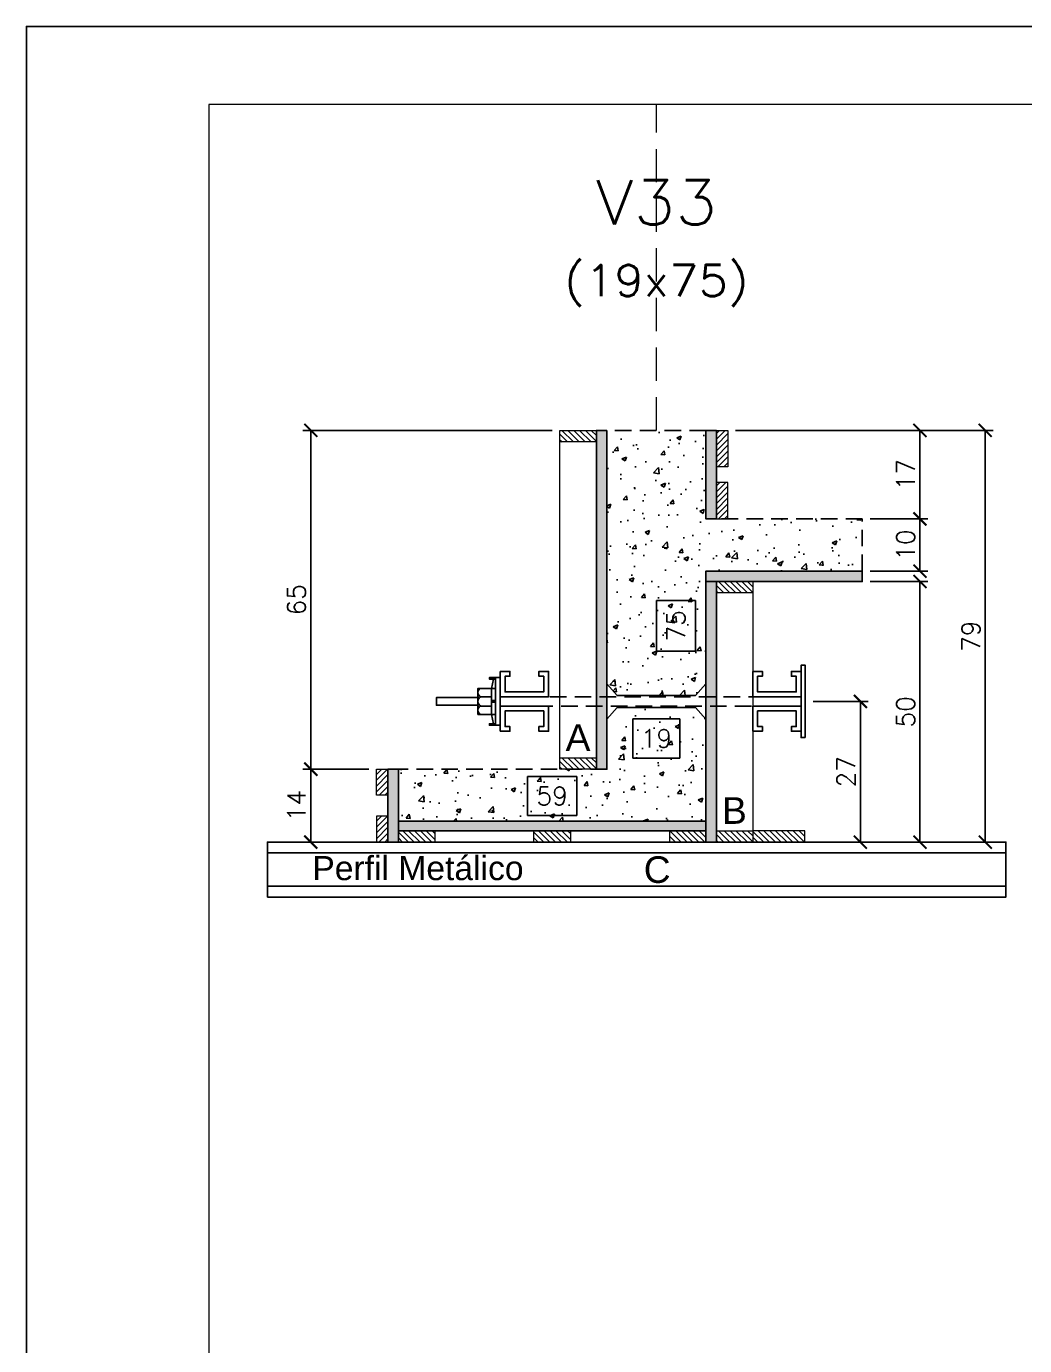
# Model space of a CAD drawing. Extents: x -23436 to 4767, y -4638 to 9755.
# Drawn here: x -20676 to -20293, y -3424 to -2918 of the extents above; entities that cross this region are included whole.
import ezdxf
from ezdxf.enums import TextEntityAlignment as Align

# ---------------------------------------------------------------- set-up
doc = ezdxf.new("R2010")
doc.units = 0
doc.header["$PDMODE"] = 2
doc.header["$PDSIZE"] = 10
doc.linetypes.add('CABLIN', pattern=[0.35, 0.25, -0.1])
doc.linetypes.add('HIDDEN', pattern=[9.525, 6.35, -3.175])
doc.layers.get('0').update_dxf_attribs({"lineweight": 13})
doc.layers.get('Defpoints').update_dxf_attribs({"lineweight": 13})
for name, color, linetype in [('Barra de Ancoragem', 20, 'Continuous'), ('Concreto', 250, 'HIDDEN'), ('Cota', 4, 'Continuous'), ('Cota Seção (2x)', 4, 'Continuous'), ('Hachura', 252, 'CABLIN'), ('MB Logo', 255, 'Continuous'), ('Painéis', 200, 'Continuous'), ('Perfil Metálico', 224, 'Continuous'), ('Texto de Titulo', 7, 'Continuous'), ('Texto Qtd Sarr', 242, 'Continuous'), ('Tubo de PVC', 51, 'Continuous')]:
    doc.layers.add(name, color=color, linetype=linetype)
for name, color, linetype, lineweight in [('FOLHA MB', 7, 'Continuous', 13), ('Madeira', 100, 'Continuous', 13), ('Texto Seção', 7, 'Continuous', 15)]:
    doc.layers.add(name, color=color, linetype=linetype, lineweight=lineweight)
doc.layers.add('Laje_Perimetro', color=7, linetype='Continuous', plot=False)
doc.styles.add('ARIAL', font='arial.ttf', dxfattribs={"oblique": 15, "height": 25})
doc.styles.add('ROMANS', font='romans.shx')
doc.dimstyles.new('Cota Seção (2x)', dxfattribs={"dimtxt": 7, "dimasz": 5, "dimexe": 3, "dimexo": 3, "dimgap": 2, "dimtad": 3, "dimdec": 1, "dimlfac": 0.5, "dimzin": 12, "dimdsep": 46, "dimtxsty": 'ROMANS', "dimblk": 'ARCHTICK', "dimcen": 0, "dimclrd": 4, "dimclre": 4, "dimclrt": 1, "dimadec": 1, "dimazin": 3, "dimtfac": 1, "dimtdec": 1, "dimtmove": 0, "dimatfit": 3, "dimldrblk": 'OBLIQUE', "dimfxl": 1, "dimtolj": 1, "dimtzin": 12, "dimarcsym": 0})
doc.dimstyles.new('Cota Seção interna', dxfattribs={"dimtxt": 7, "dimasz": 6, "dimexe": 0.18, "dimexo": 2, "dimgap": -4, "dimtad": 3, "dimdec": 1, "dimlfac": 0.5, "dimzin": 12, "dimdsep": 46, "dimtxsty": 'ROMANS', "dimblk": 'ARCHTICK', "dimcen": 0.09, "dimse1": 1, "dimse2": 1, "dimsd1": 1, "dimsd2": 1, "dimclrd": 180, "dimclre": 5, "dimclrt": 1, "dimadec": 0, "dimazin": 3, "dimtfac": 1, "dimtdec": 1, "dimtofl": 0, "dimtmove": 0, "dimatfit": 3, "dimldrblk": 'ARCHTICK', "dimfxl": 1, "dimtolj": 1, "dimtzin": 0, "dimarcsym": 0})
pattern_1 = [(45, (-12154.4202, 19955.8796), (-1.12253202, 1.12253202), [])]
pattern_2 = [(45, (-12234.4182, 19689.0796), (-1.12253202, 1.12253202), [])]

# ---------------------------------------------------------------- blocks, each defined once
blk = doc.blocks.new('A$C169d8357')
at = {"layer": 'FOLHA MB', "color": 1}
for points in [[(0, 1199.94), (0, 149.94), (1485.02, 149.94), (1485.02, 1199.94)], [(70, 1169.94), (70, 179.94), (1455.02, 179.94), (1455.02, 1169.94)]]:
    blk.add_lwpolyline(points, close=True, dxfattribs=at)
blk = doc.blocks.new('*D1430')
at = {"layer": 'Cota Seção (2x)', "color": 180, "lineweight": -2, "transparency": 16777216}
for p, q in [((-20465.16, -3205.54), (-20484.16, -3205.54)), ((-20484.16, -3205.54), (-20484.16, -3220.54)), ((-20465.16, -3220.54), (-20465.16, -3205.54)), ((-20484.16, -3220.54), (-20465.16, -3220.54))]:
    blk.add_line(p, q, dxfattribs=at)
at = {"layer": 'Defpoints', "color": 0, "transparency": 16777216}
for p in [(-20533.66, -3222.74), (-20415.66, -3222.74), (-20533.66, -3224.54)]:
    blk.add_point(p, dxfattribs=at)
at = {"layer": 'Cota Seção (2x)', "color": 1, "transparency": 16777216, "insert": (-20474.66, -3213.04), "char_height": 7, "attachment_point": 5, "style": 'ROMANS'}
blk.add_mtext('\\A1;59', dxfattribs=at)
blk = doc.blocks.new('_ArchTick')
at = {"color": 0, "linetype": 'ByBlock', "const_width": 0.15}
blk.add_lwpolyline([(-0.5, -0.5), (0.5, 0.5)], dxfattribs=at)
blk = doc.blocks.new('DSADSAD')
at = {"layer": 'Barra de Ancoragem'}
for p, q in [((-12990.96, 7698.42), (-13009.22, 7698.42)), ((-13005.1, 7696.87), (-13008.63, 7697.64)), ((-12995.08, 7696.87), (-12991.55, 7697.64))]:
    blk.add_line(p, q, dxfattribs=at)
at = {"layer": 'Barra de Ancoragem', "flags": 128}
for points in [[(-13009.22, 7700.2), (-12990.96, 7700.2), (-12990.96, 7698.42), (-13009.22, 7698.42)], [(-13008.63, 7698.42), (-13008.63, 7696.05), (-13009.22, 7696.05), (-13009.22, 7698.42)], [(-12995.08, 7698.42), (-12995.08, 7696.87), (-13005.1, 7696.87), (-13005.1, 7698.42)], [(-12990.96, 7698.42), (-12990.96, 7696.05), (-12991.55, 7696.05), (-12991.55, 7698.42)]]:
    blk.add_lwpolyline(points, close=True, dxfattribs=at)
for points in [[(-13005.1, 7696.87), (-13005.1, 7691.61), (-12995.08, 7691.61), (-12995.08, 7696.87)], [(-13000.38, 7696.87), (-13000.38, 7698.42), (-12999.79, 7698.42), (-12999.79, 7696.87), (-13000.38, 7696.87), (-12999.79, 7696.87)]]:
    blk.add_lwpolyline(points, dxfattribs=at)
for points in [[(-13001.86, 7696.87), (-13001.86, 7692.79, 0.666667), (-12998.32, 7692.79, 0.666667)], [(-12998.32, 7696.87), (-12998.32, 7692.79, 0.729796), (-12995.08, 7692.79, 0.729796)]]:
    blk.add_lwpolyline(points, format="xyb", dxfattribs=at)
at = {"layer": 'Barra de Ancoragem'}
blk.add_arc((-13003.48, 7693.31), 1.7, 197.7564, 342.2436, dxfattribs=at)
blk = doc.blocks.new('*D1431')
at = {"layer": 'Cota', "color": 4, "lineweight": -2, "transparency": 16777216}
for p, q in [((-20374.54, -3176.74), (-20353.4, -3176.74)), ((-20356.4, -3230.74), (-20356.4, -3176.74)), ((-20374.66, -3230.74), (-20353.4, -3230.74))]:
    blk.add_line(p, q, dxfattribs=at)
at = {"layer": 'Defpoints', "color": 0, "transparency": 16777216}
for p in [(-20377.54, -3176.74), (-20356.4, -3176.74), (-20377.66, -3230.74)]:
    blk.add_point(p, dxfattribs=at)
at = {"layer": 'Cota', "color": 4, "lineweight": -2, "transparency": 16777216, "xscale": 5, "yscale": 5, "zscale": 5}
for p, rotation in [((-20356.4, -3176.74), 90), ((-20356.4, -3230.74), 270)]:
    blk.add_blockref('_ArchTick', p, dxfattribs=dict(at, rotation=rotation))
at = {"layer": 'Cota', "color": 1, "transparency": 16777216, "insert": (-20361.9, -3203.74), "char_height": 7, "attachment_point": 5, "rotation": 90, "style": 'ROMANS'}
blk.add_mtext('\\A1;27', dxfattribs=at)
blk = doc.blocks.new('_OBLIQUE')
at = {"color": 0, "linetype": 'ByBlock', "lineweight": -2}
for p, q in [((0, 0), (-1, 0)), ((-0.5, -0.5), (0.5, 0.5))]:
    blk.add_line(p, q, dxfattribs=at)
blk = doc.blocks.new('titulo1')
at = {"layer": 'Defpoints', "color": 252, "linetype": 'HIDDEN', "ltscale": 2}
blk.add_line((0, 0), (0, 125), dxfattribs=at)
at = {"layer": 'Defpoints', "style": 'ROMANS', "oblique": 15}
blk.add_attdef('FOLHA', text='', height=10, dxfattribs=at).set_placement((0, 15.58), align=Align.MIDDLE_CENTER)
at = {"layer": 'Texto Qtd Sarr', "color": 3, "style": 'ROMANS', "oblique": 15}
for tag, height, p in [('TITULO', 17, (0, 71.45)), ('SEÇÃO', 12, (0, 41.55))]:
    blk.add_attdef(tag, text='', height=height, dxfattribs=at).set_placement(p, align=Align.MIDDLE_CENTER)
blk = doc.blocks.new('*D1432')
at = {"layer": 'Cota', "color": 4, "lineweight": -2, "transparency": 16777216}
for p, q in [((-20352.66, -3130.74), (-20330.55, -3130.74)), ((-20333.55, -3230.74), (-20333.55, -3130.74)), ((-20370.26, -3230.74), (-20330.55, -3230.74))]:
    blk.add_line(p, q, dxfattribs=at)
at = {"layer": 'Defpoints', "color": 0, "transparency": 16777216}
for p in [(-20355.66, -3130.74), (-20333.55, -3130.74), (-20373.26, -3230.74)]:
    blk.add_point(p, dxfattribs=at)
at = {"layer": 'Cota', "color": 4, "lineweight": -2, "transparency": 16777216, "xscale": 5, "yscale": 5, "zscale": 5}
for p, rotation in [((-20333.55, -3130.74), 90), ((-20333.55, -3230.74), 270)]:
    blk.add_blockref('_ArchTick', p, dxfattribs=dict(at, rotation=rotation))
at = {"layer": 'Cota', "color": 1, "transparency": 16777216, "insert": (-20339.05, -3180.74), "char_height": 7, "attachment_point": 5, "rotation": 90, "style": 'ROMANS'}
blk.add_mtext('\\A1;50', dxfattribs=at)
blk = doc.blocks.new('*D1433')
at = {"layer": 'Cota', "color": 4, "lineweight": -2, "transparency": 16777216}
for p, q in [((-20352.66, -3106.74), (-20330.55, -3106.74)), ((-20333.55, -3126.74), (-20333.55, -3106.74)), ((-20352.66, -3126.74), (-20330.55, -3126.74))]:
    blk.add_line(p, q, dxfattribs=at)
at = {"layer": 'Defpoints', "color": 0, "transparency": 16777216}
for p in [(-20355.66, -3106.74), (-20333.55, -3106.74), (-20355.66, -3126.74)]:
    blk.add_point(p, dxfattribs=at)
at = {"layer": 'Cota', "color": 4, "lineweight": -2, "transparency": 16777216, "xscale": 5, "yscale": 5, "zscale": 5}
for p, rotation in [((-20333.55, -3106.74), 90), ((-20333.55, -3126.74), 270)]:
    blk.add_blockref('_ArchTick', p, dxfattribs=dict(at, rotation=rotation))
at = {"layer": 'Cota', "color": 1, "transparency": 16777216, "insert": (-20339.05, -3116.74), "char_height": 7, "attachment_point": 5, "rotation": 90, "style": 'ROMANS'}
blk.add_mtext('\\A1;10', dxfattribs=at)
blk = doc.blocks.new('*D1434')
at = {"layer": 'Cota', "color": 4, "lineweight": -2, "transparency": 16777216}
for p, q in [((-20404.26, -3072.74), (-20330.55, -3072.74)), ((-20333.55, -3106.74), (-20333.55, -3072.74)), ((-20352.66, -3106.74), (-20330.55, -3106.74))]:
    blk.add_line(p, q, dxfattribs=at)
at = {"layer": 'Defpoints', "color": 0, "transparency": 16777216}
for p in [(-20407.26, -3072.74), (-20333.55, -3072.74), (-20355.66, -3106.74)]:
    blk.add_point(p, dxfattribs=at)
at = {"layer": 'Cota', "color": 4, "lineweight": -2, "transparency": 16777216, "xscale": 5, "yscale": 5, "zscale": 5}
for p, rotation in [((-20333.55, -3072.74), 90), ((-20333.55, -3106.74), 270)]:
    blk.add_blockref('_ArchTick', p, dxfattribs=dict(at, rotation=rotation))
at = {"layer": 'Cota', "color": 1, "transparency": 16777216, "insert": (-20339.05, -3089.74), "char_height": 7, "attachment_point": 5, "rotation": 90, "style": 'ROMANS'}
blk.add_mtext('\\A1;17', dxfattribs=at)
blk = doc.blocks.new('*D1435')
at = {"layer": 'Cota', "color": 4, "lineweight": -2, "transparency": 16777216}
for p, q in [((-20404.26, -3072.74), (-20305.5, -3072.74)), ((-20308.5, -3230.74), (-20308.5, -3072.74)), ((-20370.26, -3230.74), (-20305.5, -3230.74))]:
    blk.add_line(p, q, dxfattribs=at)
at = {"layer": 'Defpoints', "color": 0, "transparency": 16777216}
for p in [(-20407.26, -3072.74), (-20308.5, -3072.74), (-20373.26, -3230.74)]:
    blk.add_point(p, dxfattribs=at)
at = {"layer": 'Cota', "color": 4, "lineweight": -2, "transparency": 16777216, "xscale": 5, "yscale": 5, "zscale": 5}
for p, rotation in [((-20308.5, -3072.74), 90), ((-20308.5, -3230.74), 270)]:
    blk.add_blockref('_ArchTick', p, dxfattribs=dict(at, rotation=rotation))
at = {"layer": 'Cota', "color": 1, "transparency": 16777216, "insert": (-20314, -3151.74), "char_height": 7, "attachment_point": 5, "rotation": 90, "style": 'ROMANS'}
blk.add_mtext('\\A1;79', dxfattribs=at)
blk = doc.blocks.new('*D1436')
at = {"layer": 'Cota', "color": 4, "lineweight": -2, "transparency": 16777216}
for p, q in [((-20545.06, -3202.74), (-20570.27, -3202.74)), ((-20567.27, -3202.74), (-20567.27, -3230.74)), ((-20545.06, -3230.74), (-20570.27, -3230.74))]:
    blk.add_line(p, q, dxfattribs=at)
at = {"layer": 'Defpoints', "color": 0, "transparency": 16777216}
for p in [(-20542.06, -3202.74), (-20567.27, -3230.74), (-20542.06, -3230.74)]:
    blk.add_point(p, dxfattribs=at)
at = {"layer": 'Cota', "color": 4, "lineweight": -2, "transparency": 16777216, "xscale": 5, "yscale": 5, "zscale": 5}
for p, rotation in [((-20567.27, -3202.74), 90), ((-20567.27, -3230.74), 270)]:
    blk.add_blockref('_ArchTick', p, dxfattribs=dict(at, rotation=rotation))
at = {"layer": 'Cota', "color": 1, "transparency": 16777216, "insert": (-20572.77, -3216.74), "char_height": 7, "attachment_point": 5, "rotation": 90, "style": 'ROMANS'}
blk.add_mtext('\\A1;14', dxfattribs=at)
blk = doc.blocks.new('*D1437')
at = {"layer": 'Cota', "color": 4, "lineweight": -2, "transparency": 16777216}
for p, q in [((-20474.66, -3072.74), (-20570.27, -3072.74)), ((-20567.27, -3202.74), (-20567.27, -3072.74)), ((-20545.06, -3202.74), (-20570.27, -3202.74))]:
    blk.add_line(p, q, dxfattribs=at)
at = {"layer": 'Defpoints', "color": 0, "transparency": 16777216}
for p in [(-20567.27, -3072.74), (-20471.66, -3072.74), (-20542.06, -3202.74)]:
    blk.add_point(p, dxfattribs=at)
at = {"layer": 'Cota', "color": 4, "lineweight": -2, "transparency": 16777216, "xscale": 5, "yscale": 5, "zscale": 5}
for p, rotation in [((-20567.27, -3072.74), 90), ((-20567.27, -3202.74), 270)]:
    blk.add_blockref('_ArchTick', p, dxfattribs=dict(at, rotation=rotation))
at = {"layer": 'Cota', "color": 1, "transparency": 16777216, "insert": (-20572.77, -3137.74), "char_height": 7, "attachment_point": 5, "rotation": 90, "style": 'ROMANS'}
blk.add_mtext('\\A1;65', dxfattribs=at)
blk = doc.blocks.new('*D1438')
at = {"layer": 'Cota Seção (2x)', "color": 180, "lineweight": -2, "transparency": 16777216}
for p, q in [((-20425.66, -3183.47), (-20443.66, -3183.47)), ((-20443.66, -3183.47), (-20443.66, -3198.47)), ((-20425.66, -3198.47), (-20425.66, -3183.47)), ((-20443.66, -3198.47), (-20425.66, -3198.47))]:
    blk.add_line(p, q, dxfattribs=at)
at = {"layer": 'Defpoints', "color": 0, "transparency": 16777216}
for p in [(-20453.66, -3169.96), (-20415.66, -3169.96), (-20415.66, -3202.47)]:
    blk.add_point(p, dxfattribs=at)
at = {"layer": 'Cota Seção (2x)', "color": 1, "transparency": 16777216, "insert": (-20434.66, -3190.97), "char_height": 7, "attachment_point": 5, "style": 'ROMANS'}
blk.add_mtext('\\A1;19', dxfattribs=at)
blk = doc.blocks.new('*D1439')
at = {"layer": 'Cota Seção (2x)', "color": 180, "lineweight": -2, "transparency": 16777216}
for p, q in [((-20419.66, -3138.07), (-20434.66, -3138.07)), ((-20434.66, -3138.07), (-20434.66, -3157.41)), ((-20419.66, -3157.41), (-20419.66, -3138.07)), ((-20434.66, -3157.41), (-20419.66, -3157.41))]:
    blk.add_line(p, q, dxfattribs=at)
at = {"layer": 'Defpoints', "color": 0, "transparency": 16777216}
for p in [(-20415.66, -3072.74), (-20415.66, -3072.74), (-20415.66, -3222.74)]:
    blk.add_point(p, dxfattribs=at)
at = {"layer": 'Cota Seção (2x)', "color": 1, "transparency": 16777216, "insert": (-20427.16, -3147.74), "char_height": 7, "attachment_point": 5, "rotation": 90, "style": 'ROMANS'}
blk.add_mtext('\\A1;75', dxfattribs=at)

msp = doc.modelspace()

# ---------------------------------------------------------------- hatches: boundary and pattern name
at = {"layer": 'Concreto'}
h = msp.add_hatch(dxfattribs=at)
h.set_pattern_fill('AR-CONC', color=256, scale=2.5)
h.set_pattern_definition([(50, (-3369.072, -4537.933), (17.931505, -1.568803), [1.875, -20.625]), (355, (-3369.072, -4537.933), (-3.468783, 18.804803), [1.5, -16.5]), (100.45144, (-3367.578, -4538.064), (14.462721, 17.236), [1.593505, -17.528553]), (46.1842, (-3369.072, -4532.933), (26.681033, -4.137982), [2.8125, -30.9375]), (96.63564, (-3366.85, -4533.278), (23.36655, 24.352965), [2.39026, -26.292844]), (351.18416, (-3369.072, -4532.933), (23.36655, 24.352965), [2.25, -24.75]), (21, (-3366.572, -4534.183), (14.922676, -10.065472), [1.875, -20.625]), (326, (-3366.572, -4534.183), (6.082883, 18.128751), [1.5, -16.5]), (71.45144, (-3365.329, -4535.022), (21.00556, 8.063279), [1.593505, -17.528553]), (37.5, (-3369.072, -4537.933), (0.3039964, 8.3223463), [0, -16.3, 0, -16.75, 0, -16.5625]), (7.5, (-3369.072, -4537.933), (6.5767384, 9.860293), [0, -9.55, 0, -15.925, 0, -6.3125]), (327.5, (-3374.647, -4537.933), (13.345561, -0.5638718), [0, -6.25, 0, -19.5, 0, -25.875]), (317.5, (-3377.147, -4537.933), (14.579654, 2.5026246), [0, -8.125, 0, -12.95, 0, -18.375])])
h.paths.add_polyline_path([(-20355.66, -3106.74), (-20415.66, -3106.74), (-20415.66, -3072.74), (-20453.66, -3072.74), (-20453.66, -3169.96), (-20449.66, -3174.46), (-20419.66, -3174.46), (-20415.66, -3169.96), (-20415.66, -3130.74), (-20415.66, -3126.74), (-20355.66, -3126.74)])
h.paths.add_polyline_path([(-20415.66, -3183.52), (-20419.66, -3179.02), (-20449.66, -3179.02), (-20453.66, -3183.52), (-20453.66, -3202.74), (-20457.66, -3202.74), (-20471.66, -3202.74), (-20533.66, -3202.74), (-20533.66, -3222.74), (-20415.66, -3222.74)])
h.paths.add_polyline_path([(-20441.41, -3216.49), (-20427.91, -3216.49), (-20427.91, -3205.99), (-20441.41, -3205.99)], flags=24)
at = {"layer": 'Hachura'}
h = msp.add_hatch(dxfattribs=at)
h.set_pattern_fill('ANSI31', color=256, scale=0.5, angle=270, style=0)
h.set_pattern_definition([(315, (2434.1562, -11380.3843), (1.12253202, 1.12253202), [])])
h.paths.add_polyline_path([(-20471.66, -3077.14), (-20471.66, -3072.74), (-20457.66, -3072.74), (-20457.66, -3077.14)])
h = msp.add_hatch(color=256, dxfattribs=at)
h.dxf.hatch_style = 1
h.paths.add_polyline_path([(-20453.66, -3072.74), (-20457.66, -3072.74), (-20457.66, -3202.74), (-20453.66, -3202.74)])
h = msp.add_hatch(color=256, dxfattribs=at)
h.dxf.hatch_style = 1
h.paths.add_polyline_path([(-20411.66, -3072.74), (-20415.66, -3072.74), (-20415.66, -3106.74), (-20411.66, -3106.74)])
h = msp.add_hatch(dxfattribs=at)
h.set_pattern_fill('ANSI31', color=256, scale=0.5, angle=360, style=0)
h.set_pattern_definition(pattern_1)
h.paths.add_polyline_path([(-20411.66, -3072.74), (-20407.26, -3072.74), (-20407.26, -3086.74), (-20411.66, -3086.74)])
h = msp.add_hatch(dxfattribs=at)
h.set_pattern_fill('ANSI31', color=256, scale=0.5, angle=360, style=0)
h.set_pattern_definition(pattern_1)
h.paths.add_polyline_path([(-20411.66, -3106.74), (-20407.26, -3106.74), (-20407.26, -3092.74), (-20411.66, -3092.74)])
h = msp.add_hatch(color=256, dxfattribs=at)
h.dxf.hatch_style = 1
h.paths.add_polyline_path([(-20415.66, -3130.74), (-20415.66, -3126.74), (-20355.66, -3126.74), (-20355.66, -3130.74)])
h = msp.add_hatch(color=256, dxfattribs=at)
h.dxf.hatch_style = 1
h.paths.add_polyline_path([(-20411.66, -3130.74), (-20415.66, -3130.74), (-20415.66, -3230.74), (-20411.66, -3230.74)])
h = msp.add_hatch(dxfattribs=at)
h.set_pattern_fill('ANSI31', color=256, scale=0.5, angle=270, style=0)
h.set_pattern_definition([(315, (2494.1562, -11438.3843), (1.12253202, 1.12253202), [])])
h.paths.add_polyline_path([(-20411.66, -3135.14), (-20411.66, -3130.74), (-20397.66, -3130.74), (-20397.66, -3135.14)])
h = msp.add_hatch(dxfattribs=at)
h.set_pattern_fill('ANSI31', color=256, scale=0.5, angle=270, style=0)
h.set_pattern_definition([(315, (2434.1562, -11505.9843), (1.12253202, 1.12253202), [])])
h.paths.add_polyline_path([(-20471.66, -3202.74), (-20471.66, -3198.34), (-20457.66, -3198.34), (-20457.66, -3202.74)])
h = msp.add_hatch(dxfattribs=at)
h.set_pattern_fill('ANSI31', color=256, scale=0.5, angle=360, style=0)
h.set_pattern_definition(pattern_2)
h.paths.add_polyline_path([(-20537.66, -3212.74), (-20542.06, -3212.74), (-20542.06, -3202.74), (-20537.66, -3202.74)])
h = msp.add_hatch(color=256, dxfattribs=at)
h.dxf.hatch_style = 1
h.paths.add_polyline_path([(-20533.66, -3202.74), (-20537.66, -3202.74), (-20537.66, -3230.74), (-20533.66, -3230.74)])
h = msp.add_hatch(dxfattribs=at)
h.set_pattern_fill('ANSI31', color=256, scale=0.5, angle=360, style=0)
h.set_pattern_definition(pattern_2)
h.paths.add_polyline_path([(-20537.66, -3220.74), (-20542.06, -3220.74), (-20542.06, -3230.74), (-20537.66, -3230.74)])
h = msp.add_hatch(color=256, dxfattribs=at)
h.dxf.hatch_style = 1
h.paths.add_polyline_path([(-20533.66, -3226.34), (-20533.66, -3222.74), (-20415.66, -3222.74), (-20415.66, -3226.34)])
h = msp.add_hatch(dxfattribs=at)
h.set_pattern_fill('ANSI31', color=256, scale=0.5, angle=270, style=0)
h.set_pattern_definition([(315, (2422.9583, -11460.3843), (1.12253202, 1.12253202), [])])
h.paths.add_polyline_path([(-20533.66, -3230.74), (-20533.66, -3226.34), (-20519.66, -3226.34), (-20519.66, -3230.74)])
h = msp.add_hatch(dxfattribs=at)
h.set_pattern_fill('ANSI31', color=256, scale=0.5, angle=270, style=0)
h.set_pattern_definition([(315, (2474.9572, -11460.3843), (1.12253202, 1.12253202), [])])
h.paths.add_polyline_path([(-20481.66, -3230.74), (-20481.66, -3226.34), (-20467.66, -3226.34), (-20467.66, -3230.74)])
h = msp.add_hatch(dxfattribs=at)
h.set_pattern_fill('ANSI31', color=256, scale=0.5, angle=270, style=0)
h.set_pattern_definition([(315, (2502.9562, -11460.3843), (1.12253202, 1.12253202), [])])
h.paths.add_polyline_path([(-20415.66, -3230.74), (-20415.66, -3226.34), (-20429.66, -3226.34), (-20429.66, -3230.74)])
h = msp.add_hatch(dxfattribs=at)
h.set_pattern_fill('ANSI31', color=256, scale=0.5, angle=270, style=0)
h.set_pattern_definition([(315, (2494.1562, -11533.9843), (1.12253202, 1.12253202), [])])
h.paths.add_polyline_path([(-20411.66, -3230.74), (-20411.66, -3226.34), (-20397.66, -3226.34), (-20397.66, -3230.74)])
h = msp.add_hatch(dxfattribs=at)
h.set_pattern_fill('ANSI31', color=256, scale=0.5, angle=270, style=0)
h.set_pattern_definition([(315, (2494.1562, -11460.3843), (1.12253202, 1.12253202), [])])
h.paths.add_polyline_path([(-20377.66, -3230.74), (-20377.66, -3226.34), (-20397.66, -3226.34), (-20397.66, -3230.74)])

# ---------------------------------------------------------------- linework, layer by layer
at = {"layer": 'Barra de Ancoragem', "flags": 128}
msp.add_lwpolyline([(-20377.54, -3190.61), (-20377.54, -3162.87), (-20379.14, -3162.87), (-20379.14, -3190.61)], close=True, dxfattribs=at)
at = {"layer": 'Barra de Ancoragem'}
for points in [[(-20494.59, -3165.26), (-20492.74, -3165.26), (-20490.89, -3165.26), (-20490.89, -3167.11), (-20492.74, -3167.11), (-20492.74, -3173.12), (-20477.91, -3173.12), (-20477.91, -3167.11), (-20479.76, -3167.11), (-20479.76, -3165.26), (-20477.91, -3165.26), (-20476.06, -3165.26), (-20476.06, -3174.96), (-20494.59, -3174.96)], [(-20379.14, -3165.26), (-20380.99, -3165.26), (-20382.84, -3165.26), (-20382.84, -3167.11), (-20380.99, -3167.11), (-20380.99, -3173.12), (-20395.82, -3173.12), (-20395.82, -3167.11), (-20393.97, -3167.11), (-20393.97, -3165.26), (-20395.82, -3165.26), (-20397.66, -3165.26), (-20397.66, -3174.96), (-20379.14, -3174.96)], [(-20503.18, -3175.27), (-20519.07, -3175.27), (-20519.07, -3178.21), (-20503.18, -3178.21)], [(-20519.07, -3178.21), (-20519.07, -3175.27), (-20503.18, -3175.27), (-20503.18, -3178.21)], [(-20494.59, -3188.22), (-20492.74, -3188.22), (-20490.89, -3188.22), (-20490.89, -3186.37), (-20492.74, -3186.37), (-20492.74, -3180.36), (-20477.91, -3180.36), (-20477.91, -3186.37), (-20479.76, -3186.37), (-20479.76, -3188.22), (-20477.91, -3188.22), (-20476.06, -3188.22), (-20476.06, -3178.52), (-20494.59, -3178.52)], [(-20379.14, -3188.22), (-20380.99, -3188.22), (-20382.84, -3188.22), (-20382.84, -3186.37), (-20380.99, -3186.37), (-20380.99, -3180.36), (-20395.82, -3180.36), (-20395.82, -3186.37), (-20393.97, -3186.37), (-20393.97, -3188.22), (-20395.82, -3188.22), (-20397.66, -3188.22), (-20397.66, -3178.52), (-20379.14, -3178.52)]]:
    msp.add_lwpolyline(points, close=True, dxfattribs=at)
at = {"layer": 'Barra de Ancoragem', "linetype": 'HIDDEN'}
msp.add_lwpolyline([(-20494.59, -3178.52), (-20494.59, -3174.96), (-20379.14, -3174.96), (-20379.14, -3178.52)], close=True, dxfattribs=at)
at = {"layer": 'Concreto'}
msp.add_lwpolyline([(-20415.66, -3126.74), (-20355.66, -3126.74), (-20355.66, -3106.74), (-20415.66, -3106.74), (-20415.66, -3072.74), (-20453.66, -3072.74), (-20453.66, -3202.74), (-20533.66, -3202.74), (-20533.66, -3222.74), (-20415.66, -3222.74)], close=True, dxfattribs=at)
at = {"layer": 'Laje_Perimetro'}
msp.add_lwpolyline([(-19191.38, -2917.74), (-20676.4, -2917.74), (-20676.4, -3967.74), (-19191.38, -3967.74)], close=True, dxfattribs=at)
at = {"layer": 'Madeira'}
for points in [[(-20471.66, -3077.14), (-20471.66, -3072.74), (-20457.66, -3072.74), (-20457.66, -3077.14)], [(-20471.66, -3072.74), (-20457.66, -3072.74), (-20457.66, -3202.74), (-20471.66, -3202.74)], [(-20411.66, -3072.74), (-20407.26, -3072.74), (-20407.26, -3086.74), (-20411.66, -3086.74)], [(-20411.66, -3106.74), (-20407.26, -3106.74), (-20407.26, -3092.74), (-20411.66, -3092.74)], [(-20411.66, -3135.14), (-20411.66, -3130.74), (-20397.66, -3130.74), (-20397.66, -3135.14)], [(-20411.66, -3130.74), (-20397.66, -3130.74), (-20397.66, -3230.74), (-20411.66, -3230.74)], [(-20471.66, -3202.74), (-20471.66, -3198.34), (-20457.66, -3198.34), (-20457.66, -3202.74)], [(-20537.66, -3212.74), (-20542.06, -3212.74), (-20542.06, -3202.74), (-20537.66, -3202.74)], [(-20537.66, -3220.74), (-20542.06, -3220.74), (-20542.06, -3230.74), (-20537.66, -3230.74)], [(-20533.66, -3230.74), (-20533.66, -3226.34), (-20519.66, -3226.34), (-20519.66, -3230.74)], [(-20481.66, -3230.74), (-20481.66, -3226.34), (-20467.66, -3226.34), (-20467.66, -3230.74)], [(-20415.66, -3230.74), (-20415.66, -3226.34), (-20429.66, -3226.34), (-20429.66, -3230.74)], [(-20411.66, -3230.74), (-20411.66, -3226.34), (-20397.66, -3226.34), (-20397.66, -3230.74)], [(-20377.66, -3230.74), (-20377.66, -3226.34), (-20397.66, -3226.34), (-20397.66, -3230.74)]]:
    msp.add_lwpolyline(points, close=True, dxfattribs=at)
at = {"layer": 'Painéis'}
for points in [[(-20453.66, -3072.74), (-20457.66, -3072.74), (-20457.66, -3202.74), (-20453.66, -3202.74)], [(-20411.66, -3072.74), (-20415.66, -3072.74), (-20415.66, -3106.74), (-20411.66, -3106.74)], [(-20415.66, -3130.74), (-20415.66, -3126.74), (-20355.66, -3126.74), (-20355.66, -3130.74)], [(-20411.66, -3130.74), (-20415.66, -3130.74), (-20415.66, -3230.74), (-20411.66, -3230.74)], [(-20533.66, -3202.74), (-20537.66, -3202.74), (-20537.66, -3230.74), (-20533.66, -3230.74)], [(-20533.66, -3226.34), (-20533.66, -3222.74), (-20415.66, -3222.74), (-20415.66, -3226.34)]]:
    msp.add_lwpolyline(points, close=True, dxfattribs=at)
at = {"layer": 'Perfil Metálico'}
msp.add_lwpolyline([(-20583.89, -3251.81), (-20300.55, -3251.81), (-20300.55, -3230.74), (-20583.89, -3230.74)], close=True, dxfattribs=at)
for points in [[(-20300.55, -3234.9), (-20583.89, -3234.9)], [(-20583.89, -3247.65), (-20300.55, -3247.65)]]:
    msp.add_lwpolyline(points, dxfattribs=at)
at = {"layer": 'Tubo de PVC'}
msp.add_lwpolyline([(-20415.66, -3169.96), (-20415.66, -3169.96), (-20415.66, -3183.52), (-20419.66, -3179.02), (-20449.66, -3179.02), (-20453.66, -3183.52), (-20453.66, -3169.96), (-20449.66, -3174.46), (-20419.66, -3174.46)], close=True, dxfattribs=at)

# ---------------------------------------------------------------- block references
at = {"layer": 'Barra de Ancoragem', "xscale": -1, "rotation": 270}
msp.add_blockref('DSADSAD', (-28194.79, 9823.35), dxfattribs=at)
at = {"layer": 'MB Logo'}
msp.add_blockref('A$C169d8357', (-20676.4, -4117.68), dxfattribs=at)
at = {"layer": 'Texto Seção'}
ref = msp.add_blockref('titulo1', (-20434.66, -3072.74), dxfattribs=at)
ref.add_attrib('TITULO', 'V33', dxfattribs={"layer": 'Texto de Titulo', "color": 7, "height": 17, "style": 'ROMANS', "width": 1.1}).set_placement((-20434.66, -2985.24), align=Align.MIDDLE_CENTER)
ref.add_attrib('SEÇÃO', '(19x75)', dxfattribs={"layer": 'Texto de Titulo', "color": 7, "height": 12, "style": 'ROMANS', "width": 1.1}).set_placement((-20434.66, -3015.24), align=Align.MIDDLE_CENTER)

# ---------------------------------------------------------------- texts
at = {"layer": 'Texto Seção', "color": 0, "linetype": 'Continuous', "style": 'ARIAL'}
for s, p in [('A', (-20464.74, -3190.61)), ('B', (-20404.74, -3218.61)), ('C', (-20434.37, -3241.28))]:
    msp.add_text(s, height=10.22, dxfattribs=at).set_placement(p, align=Align.MIDDLE_CENTER)
at = {"layer": 'Texto Seção', "style": 'ARIAL'}
msp.add_text('Perfil Metálico', height=9.24, dxfattribs=at).set_placement((-20526.16, -3240.7), align=Align.MIDDLE_CENTER)

# ---------------------------------------------------------------- dimensions: what is measured, and where the dimension line sits
at = {"layer": 'Cota'}
for base, p1, p2, picture, middle in [((-20567.27, -3072.74), (-20542.06, -3202.74), (-20471.66, -3072.74), '*D1437', (-20572.77, -3137.74)), ((-20333.55, -3072.74), (-20355.66, -3106.74), (-20407.26, -3072.74), '*D1434', (-20339.05, -3089.74)), ((-20308.5, -3072.74), (-20373.26, -3230.74), (-20407.26, -3072.74), '*D1435', (-20314, -3151.74)), ((-20333.55, -3106.74), (-20355.66, -3126.74), (-20355.66, -3106.74), '*D1433', (-20339.05, -3116.74)), ((-20333.55, -3130.74), (-20373.26, -3230.74), (-20355.66, -3130.74), '*D1432', (-20339.05, -3180.74)), ((-20356.4, -3176.74), (-20377.66, -3230.74), (-20377.54, -3176.74), '*D1431', (-20361.9, -3203.74)), ((-20567.27, -3230.74), (-20542.06, -3202.74), (-20542.06, -3230.74), '*D1436', (-20572.77, -3216.74))]:
    dim = msp.add_linear_dim(base=base, p1=p1, p2=p2, angle=90, dimstyle='Cota Seção (2x)', dxfattribs=at)
    dim.commit()
    dim.dimension.update_dxf_attribs({"geometry": picture, "text_midpoint": middle})
at = {"layer": 'Cota Seção (2x)'}
dim = msp.add_linear_dim(base=(-20415.66, -3072.74), p1=(-20415.66, -3222.74), p2=(-20415.66, -3072.74), angle=90, dimstyle='Cota Seção interna', dxfattribs=at)
dim.commit()
dim.dimension.update_dxf_attribs({"geometry": '*D1439', "text_midpoint": (-20427.16, -3147.74)})
dim = msp.add_linear_dim(base=(-20415.66, -3202.47), p1=(-20453.66, -3169.96), p2=(-20415.66, -3169.96), dimstyle='Cota Seção interna', dxfattribs=at)
dim.commit()
dim.dimension.update_dxf_attribs({"geometry": '*D1438', "text_midpoint": (-20434.66, -3202.47), "dimtype": 160})
dim = msp.add_linear_dim(base=(-20533.66, -3224.54), p1=(-20415.66, -3222.74), p2=(-20533.66, -3222.74), angle=180, dimstyle='Cota Seção interna', dxfattribs=at)
dim.commit()
dim.dimension.update_dxf_attribs({"geometry": '*D1430', "text_midpoint": (-20474.66, -3224.54), "dimtype": 160})

doc.saveas('drawing.dxf')
